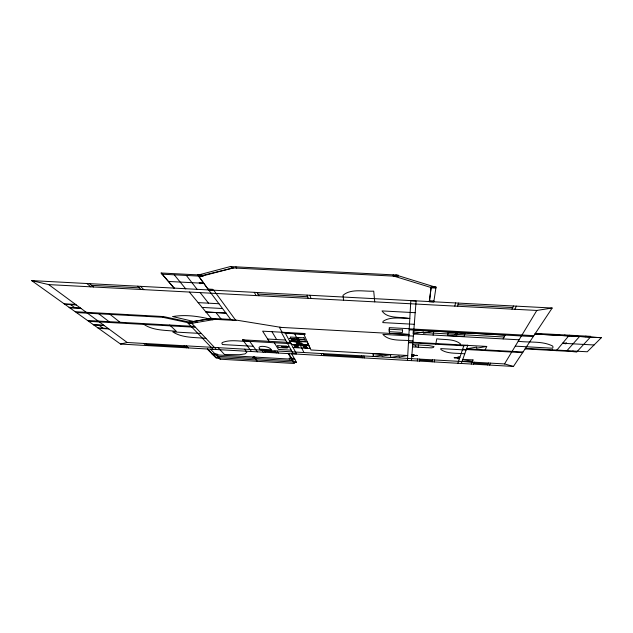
<?xml version="1.0" encoding="UTF-8"?>
<svg xmlns="http://www.w3.org/2000/svg" width="633" height="633" viewBox="0 0 633 633"><rect width="100%" height="100%" fill="white"/><g stroke="black" fill="none" stroke-linecap="round" stroke-linejoin="round"><path stroke-width="0.95" d="M407.462 360.406L410.801 300.786L416.103 301.063L411.45 360.628M413.697 330.062L413.396 333.979L423.548 331.89L423.382 333.219L433.795 331.162L433.114 335.063M413.792 355.437L413.729 356.181L411.948 356.086L412.083 354.448L413.871 354.551L413.808 355.295M418.176 347.224L418.413 344.945L428.96 345.586L434.04 346.591C433.676 348.751 428.209 347.43 426.056 347.659L412.676 346.916L412.851 344.637L418.413 344.945M417.321 360.96L417.543 358.99M429.522 301.577L431.113 287.548L393.955 276.146L396.029 274.999L435.995 287.327L431.113 287.548M419.457 361.079L419.703 359.117M432.133 361.807L432.513 359.845M435.741 344.225L436.794 338.821C444.532 339.968 454.003 338.615 460.381 343.79L460.191 345.586M434.27 361.926L434.673 359.963M454.818 306.095L455.586 302.946M457.635 306.245L458.442 303.096M459.542 357.882L454.249 357.764M457.706 357.922L457.461 358.65L459.249 358.753L459.795 357.139L457.991 357.036L457.746 357.78M457.865 363.271L463.799 345.784L467.827 345.301L461.299 363.469M471.284 364.038L472.091 362.092M473.025 359.94L472.234 361.847L462.09 361.269L473.025 359.94L462.778 359.354M473.437 364.157L474.267 362.218M485.163 349.867L486.737 346.441L467.795 345.389M511.978 309.126L513.521 306M514.811 309.276L516.393 306.15M487.465 364.956L488.454 363.026M503.132 338.916L505.142 335.071L413.396 330.054L413.127 333.963L519.1 339.794M489.618 365.083L490.63 363.144M120.523 344.051L127.217 342.5L504.533 363.935L536.816 310.439L552.166 308.034L513.458 366.436L120.523 344.051L31.65 280.609L552.166 308.034M552.118 350.437L552.601 349.851M564.351 335.64L564.905 334.952M556.89 350.089L568.695 335.909M556.494 350.682L556.985 350.096M569.067 335.894L569.637 335.213M162.76 317.299L163.417 316.555L193.073 322.901L191.039 323.336L162.76 317.299L76.411 312.567M566.994 350.65L579.567 336.503M585.311 336.78L585.936 336.099M573.039 350.951L572.501 351.537L576.892 351.782L590.447 337.096M589.79 337.065L590.447 336.368M590.043 337.041L590.684 336.36L535.383 333.362M601.35 337.69L534.94 334.034L601.35 337.69L587.258 351.774L525.453 348.34M297.083 338.18L297.937 338.236M456.662 334.651L455.562 334.477L456.069 334.659M174.154 288.118L161.122 272.997L198.635 274.928L230.333 266.564L398.204 275.11L398.204 276.352L231.852 267.87L231.085 266.604M230.333 266.564L233.158 267.949L201.484 276.225L198.635 274.928M233.158 267.949L198.873 276.352L208.597 289.93M486.706 346.441L476.332 348.253L476.815 347.082L466.553 348.83L523.032 351.995M213.099 349.329L187.447 322.545L211.675 318.375L215.062 319.349L235.848 320.488L213.883 290.405L208.74 290.136L198.485 276.067M189.52 322.157L211.683 318.399M187.447 322.545L191.752 323.321L215.062 319.349M455.214 357.503L454.597 357.708L459.495 358.017M298.262 339.953L298.04 340.135M456.077 334.295L455.048 334.509L456.361 334.77M456.298 334.667L457.366 334.635L456.488 334.319M282.571 346.726C281.187 346.908 284.47 347.042 282.769 346.734M409.82 318.383C401.093 318.668 390.751 316.16 383.123 321.303L382.791 322.593L414.283 324.302M431.073 287.825L435.884 288.07M161.122 272.997L162.175 274.192L203.074 276.305L202.204 275.126L197.543 274.888L198.43 276.067M168.418 281.448L203.755 283.291M429.356 300.73L433.921 300.968M91.532 285.333L139.45 287.857M257.971 294.116L307.678 296.742M458.031 304.679L512.746 307.575M31.65 280.609L48.709 284.605L536.816 310.439M415.193 312.694L382.016 310.914C387.222 318.897 399.866 316.642 408.206 318.296M198.145 302.621L218.939 303.737M202.149 307.424L222.531 308.524M64.115 303.785L75.556 304.41M205.939 311.974L225.926 313.058M64.906 304.346L76.324 304.971M205.994 312.037L225.981 313.121M69.068 307.321L80.344 307.939M69.836 307.867L81.087 308.485M409.235 328.717L389.248 327.625L389.469 333.385L408.918 334.453M409.235 328.836L533.864 335.656M235.848 320.488L230.697 319.412L211.256 318.352L189.338 292.05M409.179 329.801L533.239 336.598M75.232 311.721L163.417 316.555M413.246 332.024L504.129 337.017M408.918 334.446L279.406 327.308L282.128 332.254M562.579 343.252L594.055 344.985M518.229 341.25C529.497 342.785 542.188 340.712 552.617 346.029L553.068 347.082L552.585 348.221L515.27 346.148M413.365 336.076L382.902 334.398C389.857 342.2 403.395 339.312 412.977 341.021M87.489 320.472L194.648 326.406M88.707 321.342L195.455 327.261M285.333 333.211L303.88 334.24L310.969 349.986L407.739 355.517L399.17 357.02L399.178 356.023L390.703 357.479L390.593 354.504M408.491 341.994L467.827 345.301M93.233 324.571L103.701 325.156M525.073 348.918L576.877 351.798M93.898 325.046L104.334 325.623M408.451 342.706L463.799 345.784M297.637 338.093C294.487 337.967 299.409 339.035 298.23 338.188L297.597 338.18M201.334 333.496L172.785 331.906C182.478 338.141 194.877 337.254 205.939 338.386M97.909 327.91L108.219 328.487M98.55 328.369L108.836 328.938M462.612 349.297L522.589 352.66M298.341 340.269L299.496 340.174L297.352 339.984L299.037 340.127L298.475 339.968M267.656 339.027L285.625 340.04M466.125 350.025L440.75 348.601L440.877 349.543C447.618 354.251 456.915 352.803 464.741 353.871M289.708 340.981L307.163 341.962L308.682 345.333L291.52 344.368L289.708 340.981L302.099 343.339L296.212 343.007L308.682 345.325M251.546 351.521L242.581 339.834L290.444 342.516M242.581 339.834L249.647 341.369L291.077 343.695M249.758 341.527C240.714 341.646 230.823 339.098 222.199 342.564L221.89 343.466L222.476 344.55L253.271 346.291M291.433 344.471L308.738 345.444L310.115 348.482L293.071 347.517M412.067 354.615L413.855 354.717M457.936 357.21L459.74 357.305M412.02 355.2L417.282 355.548L412.012 355.335M373.185 353.72L390.601 354.702L382.039 356.039L381.968 355.153L373.541 356.49L373.161 353.515L373.256 356.442M411.964 355.904L413.745 356.007M457.517 358.492L459.305 358.587M291.22 350.144L278.425 349.416L274.303 342.754M271.573 350.682C271.612 346.172 255.637 344.463 259.657 349.115L270.964 349.756M146.991 344.597L185.303 346.773M264.618 351.291L275.608 351.916M323.621 354.646L361.957 356.83M419.576 360.106L432.323 360.826M473.848 363.192L487.956 363.999M217.42 356.3L292.905 360.636M296.347 362.139L293.142 361.949L288.308 353.618M215.79 357.598L293.728 362.068M219.358 358.191L216.193 358.009L207.308 348.997M455.262 357.503L454.225 357.724M235.468 319.966L281.155 327.403M285.42 333.156L281.281 332.206L293.166 353.649L296.521 353.847L285.309 333.156L305.272 334.264L304.948 333.52L262.624 331.162L269.128 341.322M197.417 322.355L172.714 316.571C186.078 314.261 199.727 316.476 212.743 319.744M504.533 363.935L513.458 366.436M70.611 304.663L74.71 307.63M99.112 325.33L103.06 328.195M48.709 284.605L127.217 342.5M98.756 313.786L109.09 321.675M143.58 343.426L146.255 345.523M145.653 343.545L148.312 345.634M110.071 314.411L120.017 322.276M86.84 283.521L90.835 286.836M89.538 283.663L93.502 286.978M142.765 323.526C152.149 330.806 165.11 330.046 176.338 331.328L169.715 325.022M184.171 345.737L186.426 347.81M186.26 345.855L188.492 347.928M137.765 286.203L141.112 289.495M140.486 286.345L143.802 289.637M207.418 349.005L215.893 357.605M215.98 354.812L220.237 359.204M210.441 349.179L220.165 359.196L294.543 363.484L288.877 353.649M217.95 354.971L217.048 354.029L211.802 353.728L212.735 354.67L294.946 359.362L294.424 358.436L289.123 358.128L289.669 359.053M191.752 323.321L216.415 349.519M218.132 347.659L224.399 354.44L225.902 354.527L239.488 354.694L244.995 353.902L246.83 352.32L244.726 349.171M162.175 274.192L174.328 288.324M174.257 274.817L185.786 288.925M200.178 292.62L208.534 303.175M215.924 312.512L220.972 318.882M253.912 356.988L257.291 361.34M186.363 275.442L197.251 289.526M209.025 290.151L208.233 289.091L212.656 289.321L213.432 290.381M208.74 290.136L230.697 319.412M249.647 341.369L257.378 351.853M259.657 349.115L260.321 350.041M261.793 350.144L263.241 352.185M263.906 350.263L265.322 352.304M274.951 350.888L276.257 352.921M277.064 351.014L278.346 353.048M271.945 331.676L276.637 339.533M235.959 266.849L236.702 268.115M293.514 361.965L296.545 362.487L291.663 353.807M254.284 292.343L256.143 295.587M257.053 292.486L258.881 295.73M294.63 333.67L303.943 352.534M321.097 353.515L321.912 355.524M323.226 353.633L324.017 355.643M307.084 295.12L308.263 298.341M309.877 295.271L311.017 298.491M343.616 300.216L343.015 295.31C351.125 288.3 363.785 291.671 373.723 291.156L374.736 301.862M361.767 355.825L362.147 357.819M363.912 355.944L364.268 357.938M393.22 274.857L393.243 276.099M402.556 329.951L402.493 332.444L389.24 331.716L389.145 329.215L402.556 329.951M415.082 345.729L415.976 346.14L415.082 345.729M416.364 355.303L416.894 355.58L416.379 355.303M431.223 286.67L429.221 301.751L433.763 301.996L436.058 286.923L431.223 286.67M448.314 332.61L447.602 335.53L464.021 336.432L464.97 333.52L448.314 332.61M455.72 332.705L455.467 333.623L457.461 333.733L457.722 332.816L455.72 332.705M566.543 343.078L565.91 343.822L562.911 343.268L566.543 343.078M293.926 345.191C298.016 347.414 300.849 344.487 293.926 345.191M294.733 346.718C298.784 348.91 301.601 346.029 294.733 346.718M302.534 345.673C306.562 347.897 309.513 344.977 302.534 345.673M303.278 347.201C307.266 349.384 310.202 346.52 303.278 347.201M281.938 346.662L283.766 346.931L281.938 346.662M253.952 357.036L252.709 357.416L255.93 357.605L253.952 357.036M203.375 283.275L200.036 283.639L199.181 282.516L203.375 283.275M303.967 337.8L290.223 337.033L291.109 338.718L304.734 339.486L303.967 337.8M293.783 338.782L289.55 338.544L293.783 338.782M304.845 339.66L291.227 338.9L292.098 340.554L305.597 341.306L304.845 339.66M286.258 346.109L277.349 345.602L278.52 347.517L287.342 348.015L286.258 346.109M288.426 346.955L284.367 346.726L288.426 346.955M266.469 349.867L264.681 349.772L266.469 349.867"/></g></svg>
